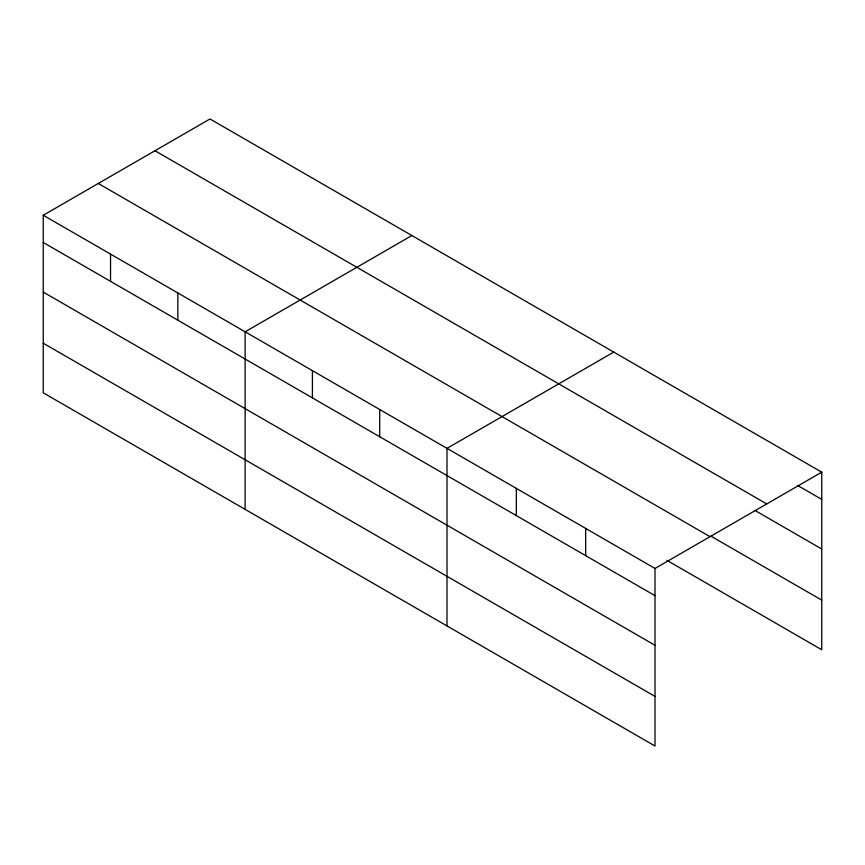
<?xml version="1.0" encoding="UTF-8"?>
<svg xmlns="http://www.w3.org/2000/svg" width="865" height="865" viewBox="0 0 865 865"><rect width="100%" height="100%" fill="white"/><g stroke="black" fill="none" stroke-linecap="round" stroke-linejoin="round"><path stroke-width="1.3" d="M43.25 215.255L655 568.446L655 746.019L43.25 392.829L43.25 215.255L210 118.981L821.75 472.171L821.75 649.745L666.915 560.347M411.881 235.529L245.13 331.803L245.13 509.388M613.761 352.087L447 448.362L447 625.936M655 568.446L821.75 472.171M797.487 485.384L821.75 499.397M154.976 150.748L766.725 503.938M754.734 510.318L821.75 549.005M710.825 536.084L821.75 600.126M98.275 183.477L710.024 536.668M43.25 242.481L655 595.671M43.25 292.089L655 645.279M43.25 343.21L655 696.401M585.67 528.418L585.67 555.633M516.34 488.39L516.34 515.605M379.713 409.502L379.713 436.728M312.416 370.653L312.416 397.878M177.833 292.954L177.833 320.18M110.547 254.105L110.547 281.33"/></g></svg>
